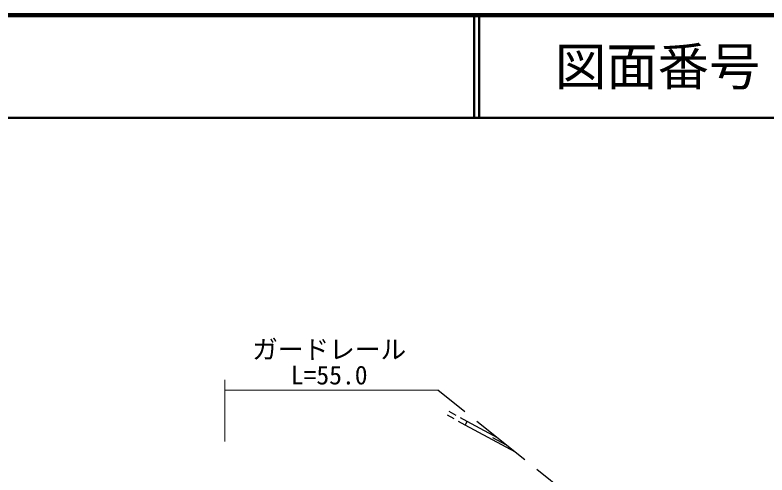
# Model space of a CAD drawing. Units: millimetres, scale not verified. Extents: x 40000 to 680000, y 20000 to 380000.
# Drawn here: x 464047 to 537267, y 335228 to 380000 of the extents above; entities that cross this region are included whole.
import ezdxf
from ezdxf.enums import TextEntityAlignment as Align

# ---------------------------------------------------------------- set-up
doc = ezdxf.new("R2010")
doc.units = ezdxf.units.MM
doc.header["$LTSCALE"] = 1000
doc.linetypes.add('DASHED', pattern=[7.5, 6, -1.5])
for name, color, linetype, lineweight in [('M-BGD', 7, 'Continuous', 25), ('M-STR-HTXT', 7, 'Continuous', 13), ('M-TTL', 2, 'Continuous', 140), ('M-TTL-LINE', 7, 'Continuous', 50)]:
    doc.layers.add(name, color=color, linetype=linetype, lineweight=lineweight)
doc.layers.add('M-TTL-TXT', color=7, linetype='Continuous')
doc.styles.add('ＭＳ ゴシック', font='')
doc.styles.get('ＭＳ ゴシック').set_extended_font_data('MS Gothic')

msp = doc.modelspace()

# ---------------------------------------------------------------- linework, layer by layer
at = {"layer": 'M-BGD', "linetype": 'DASHED'}
msp.add_line((537111, 317929), (505214, 343487), dxfattribs=at)
at = {"layer": 'M-BGD'}
for p, q in [((506993, 341028), (506336, 341391)), ((506801, 340677), (506144, 341040)), ((508087, 340424), (507430, 340786)), ((507895, 340073), (507239, 340435)), ((507895, 340073), (508087, 340424)), ((512765, 337437), (507895, 340073)), ((511014, 338839), (508087, 340424)), ((510535, 338880), (511876, 338149)), ((512311, 337698), (512350, 337769)), ((512445, 337693), (512311, 337698))]:
    msp.add_line(p, q, dxfattribs=at)
at = {"layer": 'M-STR-HTXT'}
for p, q in [((484474, 338487), (484474, 344487)), ((484474, 343487), (505214, 343487))]:
    msp.add_line(p, q, dxfattribs=at)
at = {"layer": 'M-TTL'}
msp.add_line((680000, 380000), (40000, 380000), dxfattribs=at)
at = {"layer": 'M-TTL-LINE'}
for p, q in [((508747, 380000), (508747, 370000)), ((509247, 380000), (509247, 370000)), ((40000, 370000), (680000, 370000))]:
    msp.add_line(p, q, dxfattribs=at)

# ---------------------------------------------------------------- texts
at = {"layer": 'M-STR-HTXT', "style": 'ＭＳ ゴシック'}
for s, p in [('ガードレール', (494636, 345987)), ('L=55.0', (494636, 343487))]:
    msp.add_text(s, height=1833, dxfattribs=at).set_placement(p, align=Align.BOTTOM_CENTER)
at = {"layer": 'M-TTL-TXT', "style": 'ＭＳ ゴシック'}
msp.add_text('図面番号', height=3666, dxfattribs=at).set_placement((526622, 375000), align=Align.MIDDLE_CENTER)

doc.saveas('drawing.dxf')
